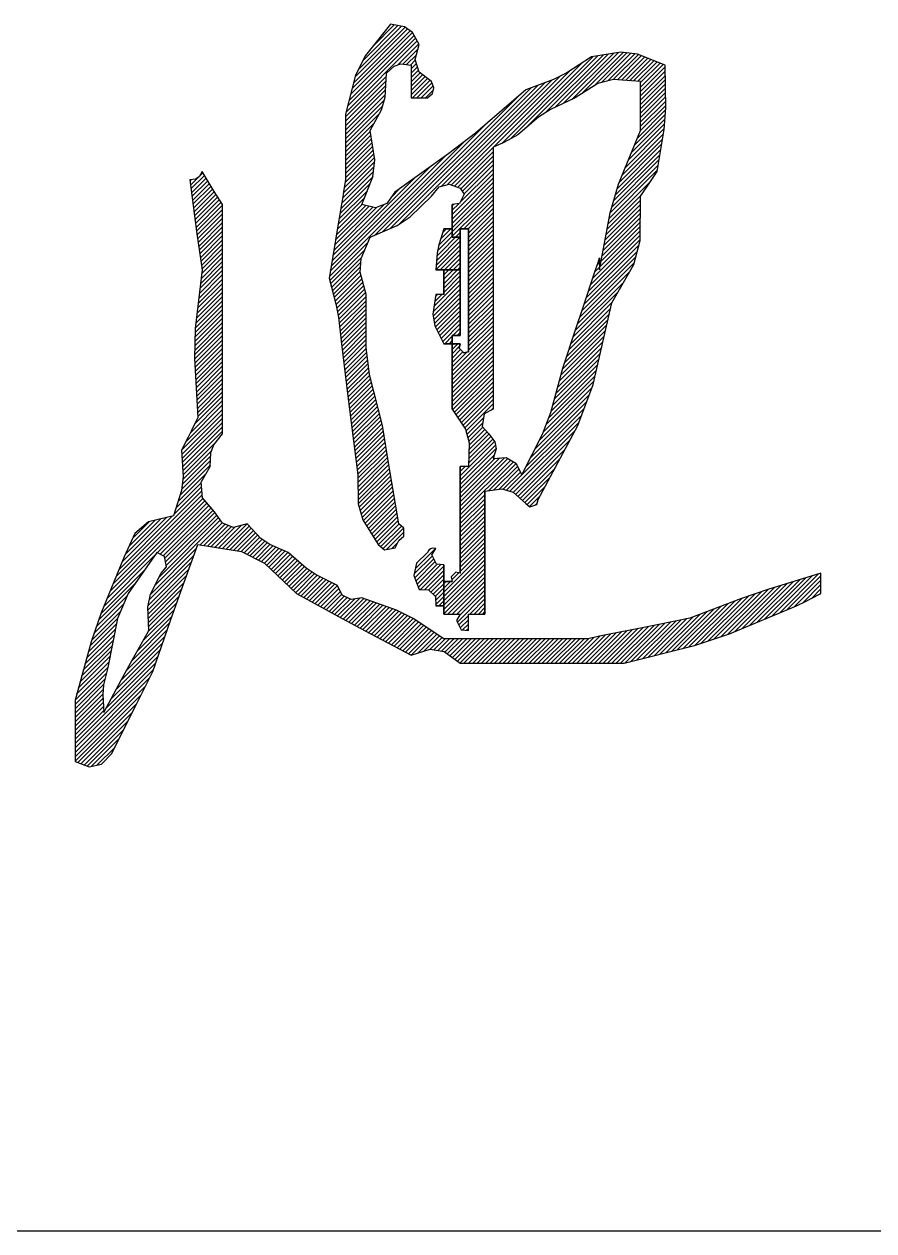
# Model space of a CAD drawing. Extents: x -14785 to 4269, y -25586 to -12228.
# Drawn here: x -13901.585 to -13898.129, y -25553.104 to -25548.194 of the extents above; entities that cross this region are included whole.
import ezdxf

# ---------------------------------------------------------------- set-up
doc = ezdxf.new("R2010")
doc.units = 0
doc.header["$LTSCALE"] = 2000
doc.header["$MEASUREMENT"] = 0
doc.layers.get('0').update_dxf_attribs({"linetype": 'CONTINUOUS'})

# ---------------------------------------------------------------- blocks, each defined once
blk = doc.blocks.new('ZYC')
h = blk.add_hatch()
h.set_pattern_fill('ANSI31', color=256, scale=0.01, style=0)
h.paths.add_polyline_path([(0.43011, 0.364093), (0.43011, 0.382765), (0.43011, 0.420108), (0.42674, 0.42542), (0.425073, 0.428087), (0.421775, 0.433444), (0.420561, 0.431369), (0.419156, 0.430432), (0.416773, 0.43011), (0.418678, 0.415427), (0.419679, 0.408091), (0.421775, 0.393434), (0.419006, 0.369579), (0.418668, 0.357391), (0.420108, 0.333419), (0.41744, 0.328084), (0.416107, 0.325417), (0.413439, 0.320082), (0.414054, 0.309347), (0.413343, 0.303662), (0.410105, 0.293408), (0.399991, 0.290918), (0.394373, 0.286237), (0.3901, 0.276738), (0.380676, 0.253935), (0.376645, 0.242177), (0.370095, 0.218389), (0.370095, 0.208387), (0.370095, 0.203385), (0.370095, 0.193383), (0.375842, 0.191199), (0.380817, 0.192305), (0.385099, 0.196717), (0.391767, 0.210054), (0.395101, 0.216722), (0.40177, 0.230059), (0.408931, 0.250792), (0.412599, 0.261129), (0.420108, 0.281739), (0.437767, 0.278859), (0.447218, 0.274133), (0.460118, 0.261734), (0.478724, 0.251609), (0.48806, 0.246608), (0.506796, 0.236727), (0.514554, 0.239101), (0.520234, 0.238155), (0.526802, 0.233393), (0.553475, 0.233393), (0.566812, 0.233393), (0.593485, 0.233393), (0.62211, 0.240615), (0.63627, 0.245335), (0.663503, 0.256732), (0.667504, 0.258733), (0.669505, 0.259733), (0.673506, 0.261734), (0.673506, 0.265068), (0.673506, 0.266735), (0.673506, 0.270069), (0.65194, 0.26343), (0.641248, 0.259755), (0.620159, 0.251731), (0.606822, 0.249064), (0.600154, 0.24773), (0.586817, 0.245063), (0.583483, 0.244396), (0.581816, 0.244062), (0.578481, 0.243396), (0.555142, 0.243396), (0.543472, 0.243396), (0.520133, 0.243396), (0.507672, 0.251585), (0.500819, 0.255011), (0.486791, 0.260067), (0.482384, 0.259302), (0.478821, 0.261083), (0.476789, 0.265068), (0.468212, 0.269419), (0.464099, 0.272162), (0.456784, 0.278405), (0.44933, 0.281676), (0.445738, 0.284191), (0.440113, 0.290074), (0.434588, 0.288683), (0.430024, 0.290394), (0.426776, 0.295076), (0.421963, 0.300651), (0.42138, 0.307062), (0.425109, 0.313414), (0.425389, 0.319104), (0.426579, 0.322279), (0.43011, 0.32675)])
h.paths.add_polyline_path([(0.403437, 0.278405), (0.406483, 0.276895), (0.407335, 0.272635), (0.405104, 0.270069), (0.400789, 0.261552), (0.399657, 0.256267), (0.400102, 0.24673), (0.39271, 0.233425), (0.389042, 0.226756), (0.381764, 0.213388), (0.381342, 0.220741), (0.38169, 0.224569), (0.383431, 0.231726), (0.387336, 0.251661), (0.391694, 0.261829)], flags=16)
h.paths.add_polyline_path([(0.588484, 0.380097), (0.597359, 0.395706), (0.599993, 0.405487), (0.600154, 0.423442), (0.602821, 0.427443), (0.604155, 0.429443), (0.606822, 0.433444), (0.609698, 0.450594), (0.610376, 0.459401), (0.610156, 0.476789), (0.598944, 0.481275), (0.592073, 0.482039), (0.580149, 0.480123), (0.570106, 0.473686), (0.564651, 0.470958), (0.553475, 0.466786), (0.532919, 0.449159), (0.522205, 0.440789), (0.500128, 0.425109), (0.49688, 0.420428), (0.492316, 0.418716), (0.486791, 0.420108), (0.491278, 0.43132), (0.492041, 0.438191), (0.490125, 0.450115), (0.494812, 0.458618), (0.496281, 0.463759), (0.496794, 0.473455), (0.499861, 0.47635), (0.502606, 0.477265), (0.506796, 0.476789), (0.506796, 0.471454), (0.506796, 0.468787), (0.506796, 0.463452), (0.509464, 0.463452), (0.510797, 0.463452), (0.513465, 0.463452), (0.515512, 0.465287), (0.516075, 0.467538), (0.515132, 0.47012), (0.510092, 0.473944), (0.508393, 0.479041), (0.510131, 0.485124), (0.507303, 0.490115), (0.504099, 0.492404), (0.498461, 0.49346), (0.488222, 0.480646), (0.484231, 0.472663), (0.480123, 0.456784), (0.480123, 0.446114), (0.480123, 0.44078), (0.480123, 0.43011), (0.479456, 0.426109), (0.479123, 0.424109), (0.478456, 0.420108), (0.476455, 0.408104), (0.475455, 0.402103), (0.473455, 0.3901), (0.476237, 0.379607), (0.477248, 0.374214), (0.478456, 0.363426), (0.481123, 0.342088), (0.482457, 0.331418), (0.485124, 0.310079), (0.485298, 0.298264), (0.487209, 0.291767), (0.49346, 0.281739), (0.496025, 0.279507), (0.500285, 0.280359), (0.501795, 0.283406), (0.503893, 0.285053), (0.503893, 0.288427), (0.501795, 0.290074), (0.499128, 0.306078), (0.497794, 0.31408), (0.495127, 0.330085), (0.489921, 0.35095), (0.488548, 0.361927), (0.488458, 0.383431), (0.486111, 0.392492), (0.486514, 0.398136), (0.490125, 0.406771), (0.501156, 0.411552), (0.506476, 0.415099), (0.515132, 0.423442), (0.518173, 0.427226), (0.52222, 0.428382), (0.526802, 0.426776), (0.528325, 0.424212), (0.526432, 0.420426), (0.523467, 0.420108), (0.523467, 0.406771), (0.526802, 0.406771), (0.526802, 0.410105), (0.528135, 0.410105), (0.528802, 0.410105), (0.530136, 0.410105), (0.530136, 0.3901), (0.530136, 0.380097), (0.530136, 0.360092), (0.528293, 0.359691), (0.5264, 0.361584), (0.526802, 0.363426), (0.523467, 0.363426), (0.523467, 0.336753), (0.528881, 0.328693), (0.530475, 0.323117), (0.530136, 0.313414), (0.528802, 0.313414), (0.526802, 0.313414), (0.526802, 0.283406), (0.526802, 0.270069), (0.524959, 0.270471), (0.523066, 0.268578), (0.523467, 0.266735), (0.520133, 0.266735), (0.520133, 0.253398), (0.522801, 0.253398), (0.524134, 0.253398), (0.526802, 0.253398), (0.525278, 0.250835), (0.527171, 0.247049), (0.530136, 0.24673), (0.530136, 0.249397), (0.530136, 0.250731), (0.530136, 0.253398), (0.532803, 0.253398), (0.534137, 0.253398), (0.536804, 0.253398), (0.536804, 0.283406), (0.536804, 0.303411), (0.543701, 0.304362), (0.54824, 0.303), (0.553475, 0.29841), (0.555117, 0.297087), (0.557957, 0.298033), (0.558476, 0.300077), (0.574642, 0.330198), (0.580858, 0.346774)])
h.paths.add_polyline_path([(0.540138, 0.37943), (0.540138, 0.400769), (0.540138, 0.443447), (0.544251, 0.445207), (0.546265, 0.446215), (0.550141, 0.448448), (0.558596, 0.455637), (0.56343, 0.458745), (0.57348, 0.463452), (0.582783, 0.469318), (0.589185, 0.470919), (0.600154, 0.47012), (0.600154, 0.462118), (0.600154, 0.458117), (0.600154, 0.450115), (0.591126, 0.428275), (0.587717, 0.416684), (0.583483, 0.393434), (0.583483, 0.395435), (0.583483, 0.396435), (0.583483, 0.398435), (0.582816, 0.396435), (0.582482, 0.395435), (0.581816, 0.393434), (0.576481, 0.37743), (0.573814, 0.369428), (0.568479, 0.353424), (0.563693, 0.335475), (0.560283, 0.326609), (0.551808, 0.310079), (0.549387, 0.31488), (0.545503, 0.317099), (0.540138, 0.316748), (0.541325, 0.320626), (0.540852, 0.323466), (0.538471, 0.32675), (0.535708, 0.32972), (0.536562, 0.33484), (0.540138, 0.336753)], flags=16)
h.paths.add_polyline_path([(0.526802, 0.393434), (0.520133, 0.393434), (0.520133, 0.383431), (0.518799, 0.383431), (0.518133, 0.383431), (0.516799, 0.383431), (0.515643, 0.375402), (0.516436, 0.370647), (0.520133, 0.363426), (0.523467, 0.363426), (0.523467, 0.366761), (0.524801, 0.366761), (0.525468, 0.366761), (0.526802, 0.366761)], flags=17)
h.paths.add_polyline_path([(0.526802, 0.406771), (0.523467, 0.406771), (0.523467, 0.410105), (0.520133, 0.410105), (0.518021, 0.403641), (0.517335, 0.400213), (0.516799, 0.393434), (0.526802, 0.393434)], flags=17)
h.paths.add_polyline_path([(0.520133, 0.273403), (0.517168, 0.273722), (0.515275, 0.277508), (0.516799, 0.280072), (0.515322, 0.280274), (0.514189, 0.279708), (0.513465, 0.278405), (0.509053, 0.274123), (0.507947, 0.269148), (0.510131, 0.263401), (0.5139, 0.263267), (0.516665, 0.260502), (0.516799, 0.256732), (0.520133, 0.256732)], flags=17)
for p, q in [((0.498461, 0.49346), (0.488222, 0.480646)), ((0.504099, 0.492404), (0.498461, 0.49346)), ((0.507303, 0.490115), (0.504099, 0.492404)), ((0.510131, 0.485124), (0.507303, 0.490115)), ((0.508393, 0.479041), (0.510131, 0.485124)), ((0.592073, 0.482039), (0.580149, 0.480123)), ((0.598944, 0.481275), (0.592073, 0.482039)), ((0.610156, 0.476789), (0.598944, 0.481275)), ((0.488222, 0.480646), (0.484231, 0.472663)), ((0.496794, 0.473455), (0.499861, 0.47635)), ((0.499861, 0.47635), (0.502606, 0.477265)), ((0.502606, 0.477265), (0.506796, 0.476789)), ((0.506796, 0.476789), (0.506796, 0.471454)), ((0.510092, 0.473944), (0.508393, 0.479041)), ((0.580149, 0.480123), (0.570106, 0.473686)), ((0.610376, 0.459401), (0.610156, 0.476789)), ((0.484231, 0.472663), (0.480123, 0.456784)), ((0.496281, 0.463759), (0.496794, 0.473455)), ((0.506796, 0.471454), (0.506796, 0.468787)), ((0.515132, 0.47012), (0.510092, 0.473944)), ((0.570106, 0.473686), (0.564651, 0.470958)), ((0.506796, 0.468787), (0.506796, 0.463452)), ((0.516075, 0.467538), (0.515132, 0.47012)), ((0.515512, 0.465287), (0.516075, 0.467538)), ((0.553475, 0.466786), (0.532919, 0.449159)), ((0.564651, 0.470958), (0.553475, 0.466786)), ((0.582783, 0.469318), (0.57348, 0.463452)), ((0.589185, 0.470919), (0.582783, 0.469318)), ((0.600154, 0.47012), (0.589185, 0.470919)), ((0.600154, 0.462118), (0.600154, 0.47012)), ((0.494812, 0.458618), (0.496281, 0.463759)), ((0.506796, 0.463452), (0.509464, 0.463452)), ((0.509464, 0.463452), (0.510797, 0.463452)), ((0.510797, 0.463452), (0.513465, 0.463452)), ((0.513465, 0.463452), (0.515512, 0.465287)), ((0.57348, 0.463452), (0.56343, 0.458745)), ((0.600154, 0.458117), (0.600154, 0.462118)), ((0.480123, 0.456784), (0.480123, 0.446114)), ((0.490125, 0.450115), (0.494812, 0.458618)), ((0.56343, 0.458745), (0.558596, 0.455637)), ((0.600154, 0.450115), (0.600154, 0.458117)), ((0.609698, 0.450594), (0.610376, 0.459401)), ((0.558596, 0.455637), (0.550141, 0.448448)), ((0.492041, 0.438191), (0.490125, 0.450115)), ((0.532919, 0.449159), (0.522205, 0.440789)), ((0.550141, 0.448448), (0.546265, 0.446215)), ((0.591126, 0.428275), (0.600154, 0.450115)), ((0.606822, 0.433444), (0.609698, 0.450594)), ((0.480123, 0.446114), (0.480123, 0.44078)), ((0.544251, 0.445207), (0.540138, 0.443447)), ((0.540138, 0.443447), (0.540138, 0.400769)), ((0.546265, 0.446215), (0.544251, 0.445207)), ((0.480123, 0.44078), (0.480123, 0.43011)), ((0.491278, 0.43132), (0.492041, 0.438191)), ((0.522205, 0.440789), (0.500128, 0.425109)), ((0.421775, 0.433444), (0.420561, 0.431369)), ((0.425073, 0.428087), (0.421775, 0.433444)), ((0.604155, 0.429443), (0.606822, 0.433444)), ((0.419156, 0.430432), (0.416773, 0.43011)), ((0.416773, 0.43011), (0.418678, 0.415427)), ((0.420561, 0.431369), (0.419156, 0.430432)), ((0.42674, 0.42542), (0.425073, 0.428087)), ((0.480123, 0.43011), (0.479456, 0.426109)), ((0.486791, 0.420108), (0.491278, 0.43132)), ((0.515132, 0.423442), (0.518173, 0.427226)), ((0.518173, 0.427226), (0.52222, 0.428382)), ((0.52222, 0.428382), (0.526802, 0.426776)), ((0.587717, 0.416684), (0.591126, 0.428275)), ((0.600154, 0.423442), (0.602821, 0.427443)), ((0.602821, 0.427443), (0.604155, 0.429443)), ((0.43011, 0.420108), (0.42674, 0.42542)), ((0.479123, 0.424109), (0.478456, 0.420108)), ((0.479456, 0.426109), (0.479123, 0.424109)), ((0.500128, 0.425109), (0.49688, 0.420428)), ((0.506476, 0.415099), (0.515132, 0.423442)), ((0.528325, 0.424212), (0.526432, 0.420426)), ((0.526802, 0.426776), (0.528325, 0.424212)), ((0.599993, 0.405487), (0.600154, 0.423442)), ((0.43011, 0.382765), (0.43011, 0.420108)), ((0.478456, 0.420108), (0.476455, 0.408104)), ((0.492316, 0.418716), (0.486791, 0.420108)), ((0.49688, 0.420428), (0.492316, 0.418716)), ((0.526432, 0.420426), (0.523467, 0.420108)), ((0.523467, 0.420108), (0.523467, 0.406771)), ((0.523467, 0.406771), (0.523467, 0.420108)), ((0.523467, 0.420108), (0.523467, 0.406771)), ((0.418678, 0.415427), (0.419679, 0.408091)), ((0.501156, 0.411552), (0.506476, 0.415099)), ((0.583483, 0.393434), (0.587717, 0.416684)), ((0.419679, 0.408091), (0.421775, 0.393434)), ((0.476455, 0.408104), (0.475455, 0.402103)), ((0.490125, 0.406771), (0.501156, 0.411552)), ((0.520133, 0.410105), (0.518021, 0.403641)), ((0.523467, 0.410105), (0.520133, 0.410105)), ((0.520133, 0.410105), (0.523467, 0.410105)), ((0.523467, 0.410105), (0.520133, 0.410105)), ((0.523467, 0.406771), (0.523467, 0.410105)), ((0.523467, 0.410105), (0.523467, 0.406771)), ((0.523467, 0.406771), (0.523467, 0.410105)), ((0.526802, 0.406771), (0.526802, 0.410105)), ((0.526802, 0.410105), (0.526802, 0.406771)), ((0.526802, 0.406771), (0.526802, 0.410105)), ((0.526802, 0.410105), (0.528135, 0.410105)), ((0.526802, 0.410105), (0.526802, 0.366761)), ((0.526802, 0.366761), (0.526802, 0.410105)), ((0.526802, 0.410105), (0.526802, 0.366761)), ((0.528135, 0.410105), (0.526802, 0.410105)), ((0.528135, 0.410105), (0.528802, 0.410105)), ((0.528802, 0.410105), (0.528135, 0.410105)), ((0.528802, 0.410105), (0.530136, 0.410105)), ((0.530136, 0.410105), (0.528802, 0.410105)), ((0.530136, 0.410105), (0.530136, 0.3901)), ((0.530136, 0.3901), (0.530136, 0.410105)), ((0.486514, 0.398136), (0.490125, 0.406771)), ((0.518021, 0.403641), (0.517335, 0.400213)), ((0.523467, 0.406771), (0.526802, 0.406771)), ((0.526802, 0.406771), (0.523467, 0.406771)), ((0.523467, 0.406771), (0.526802, 0.406771)), ((0.526802, 0.406771), (0.523467, 0.406771)), ((0.523467, 0.406771), (0.526802, 0.406771)), ((0.526802, 0.406771), (0.523467, 0.406771)), ((0.526802, 0.393434), (0.526802, 0.406771)), ((0.526802, 0.406771), (0.526802, 0.393434)), ((0.526802, 0.393434), (0.526802, 0.406771)), ((0.597359, 0.395706), (0.599993, 0.405487)), ((0.475455, 0.402103), (0.473455, 0.3901)), ((0.486111, 0.392492), (0.486514, 0.398136)), ((0.517335, 0.400213), (0.516799, 0.393434)), ((0.540138, 0.400769), (0.540138, 0.37943)), ((0.582816, 0.396435), (0.583483, 0.398435)), ((0.583483, 0.398435), (0.583483, 0.396435)), ((0.421775, 0.393434), (0.419006, 0.369579)), ((0.516799, 0.393434), (0.526802, 0.393434)), ((0.526802, 0.393434), (0.516799, 0.393434)), ((0.516799, 0.393434), (0.526802, 0.393434)), ((0.526802, 0.393434), (0.520133, 0.393434)), ((0.520133, 0.393434), (0.526802, 0.393434)), ((0.526802, 0.393434), (0.520133, 0.393434)), ((0.520133, 0.393434), (0.520133, 0.383431)), ((0.520133, 0.383431), (0.520133, 0.393434)), ((0.520133, 0.393434), (0.520133, 0.383431)), ((0.526802, 0.366761), (0.526802, 0.393434)), ((0.526802, 0.393434), (0.526802, 0.366761)), ((0.526802, 0.366761), (0.526802, 0.393434)), ((0.576481, 0.37743), (0.581816, 0.393434)), ((0.581816, 0.393434), (0.582482, 0.395435)), ((0.582482, 0.395435), (0.582816, 0.396435)), ((0.583483, 0.396435), (0.583483, 0.395435)), ((0.583483, 0.395435), (0.583483, 0.393434)), ((0.588484, 0.380097), (0.597359, 0.395706)), ((0.473455, 0.3901), (0.476237, 0.379607)), ((0.488458, 0.383431), (0.486111, 0.392492)), ((0.530136, 0.3901), (0.530136, 0.380097)), ((0.530136, 0.380097), (0.530136, 0.3901)), ((0.488548, 0.361927), (0.488458, 0.383431)), ((0.516799, 0.383431), (0.515643, 0.375402)), ((0.518133, 0.383431), (0.516799, 0.383431)), ((0.518799, 0.383431), (0.518133, 0.383431)), ((0.520133, 0.383431), (0.518799, 0.383431)), ((0.43011, 0.364093), (0.43011, 0.382765)), ((0.476237, 0.379607), (0.477248, 0.374214)), ((0.530136, 0.380097), (0.530136, 0.360092)), ((0.530136, 0.360092), (0.530136, 0.380097)), ((0.540138, 0.37943), (0.540138, 0.336753)), ((0.580858, 0.346774), (0.588484, 0.380097)), ((0.477248, 0.374214), (0.478456, 0.363426)), ((0.515643, 0.375402), (0.516436, 0.370647)), ((0.573814, 0.369428), (0.576481, 0.37743)), ((0.419006, 0.369579), (0.418668, 0.357391)), ((0.516436, 0.370647), (0.520133, 0.363426)), ((0.568479, 0.353424), (0.573814, 0.369428)), ((0.43011, 0.32675), (0.43011, 0.364093)), ((0.478456, 0.363426), (0.481123, 0.342088)), ((0.520133, 0.363426), (0.523467, 0.363426)), ((0.523467, 0.363426), (0.520133, 0.363426)), ((0.520133, 0.363426), (0.523467, 0.363426)), ((0.523467, 0.363426), (0.523467, 0.366761)), ((0.523467, 0.366761), (0.523467, 0.363426)), ((0.523467, 0.363426), (0.523467, 0.366761)), ((0.523467, 0.366761), (0.524801, 0.366761)), ((0.524801, 0.366761), (0.523467, 0.366761)), ((0.523467, 0.366761), (0.523467, 0.363426)), ((0.523467, 0.363426), (0.523467, 0.366761)), ((0.523467, 0.366761), (0.523467, 0.363426)), ((0.526802, 0.363426), (0.523467, 0.363426)), ((0.523467, 0.363426), (0.526802, 0.363426)), ((0.526802, 0.363426), (0.523467, 0.363426)), ((0.523467, 0.363426), (0.523467, 0.336753)), ((0.523467, 0.336753), (0.523467, 0.363426)), ((0.523467, 0.363426), (0.523467, 0.336753)), ((0.523467, 0.363426), (0.526802, 0.363426)), ((0.526802, 0.363426), (0.523467, 0.363426)), ((0.523467, 0.363426), (0.526802, 0.363426)), ((0.524801, 0.366761), (0.525468, 0.366761)), ((0.525468, 0.366761), (0.524801, 0.366761)), ((0.525468, 0.366761), (0.526802, 0.366761)), ((0.526802, 0.366761), (0.525468, 0.366761)), ((0.5264, 0.361584), (0.526802, 0.363426)), ((0.526802, 0.363426), (0.5264, 0.361584)), ((0.489921, 0.35095), (0.488548, 0.361927)), ((0.528293, 0.359691), (0.5264, 0.361584)), ((0.5264, 0.361584), (0.528293, 0.359691)), ((0.530136, 0.360092), (0.528293, 0.359691)), ((0.528293, 0.359691), (0.530136, 0.360092)), ((0.418668, 0.357391), (0.420108, 0.333419)), ((0.495127, 0.330085), (0.489921, 0.35095)), ((0.563693, 0.335475), (0.568479, 0.353424)), ((0.574642, 0.330198), (0.580858, 0.346774)), ((0.481123, 0.342088), (0.482457, 0.331418)), ((0.523467, 0.336753), (0.528881, 0.328693)), ((0.536562, 0.33484), (0.535708, 0.32972)), ((0.540138, 0.336753), (0.536562, 0.33484)), ((0.560283, 0.326609), (0.563693, 0.335475)), ((0.420108, 0.333419), (0.41744, 0.328084)), ((0.482457, 0.331418), (0.485124, 0.310079)), ((0.497794, 0.31408), (0.495127, 0.330085)), ((0.535708, 0.32972), (0.538471, 0.32675)), ((0.558476, 0.300077), (0.574642, 0.330198)), ((0.416107, 0.325417), (0.413439, 0.320082)), ((0.41744, 0.328084), (0.416107, 0.325417)), ((0.426579, 0.322279), (0.43011, 0.32675)), ((0.528881, 0.328693), (0.530475, 0.323117)), ((0.538471, 0.32675), (0.540852, 0.323466)), ((0.551808, 0.310079), (0.560283, 0.326609)), ((0.413439, 0.320082), (0.414054, 0.309347)), ((0.425389, 0.319104), (0.426579, 0.322279)), ((0.530475, 0.323117), (0.530136, 0.313414)), ((0.541325, 0.320626), (0.540138, 0.316748)), ((0.540852, 0.323466), (0.541325, 0.320626)), ((0.425109, 0.313414), (0.425389, 0.319104)), ((0.540138, 0.316748), (0.545503, 0.317099)), ((0.545503, 0.317099), (0.549387, 0.31488)), ((0.549387, 0.31488), (0.551808, 0.310079)), ((0.414054, 0.309347), (0.413343, 0.303662)), ((0.42138, 0.307062), (0.425109, 0.313414)), ((0.485124, 0.310079), (0.485298, 0.298264)), ((0.499128, 0.306078), (0.497794, 0.31408)), ((0.528135, 0.313414), (0.526802, 0.313414)), ((0.526802, 0.313414), (0.526802, 0.283406)), ((0.526802, 0.283406), (0.526802, 0.313414)), ((0.526802, 0.313414), (0.526802, 0.283406)), ((0.528802, 0.313414), (0.528135, 0.313414)), ((0.530136, 0.313414), (0.528802, 0.313414)), ((0.421963, 0.300651), (0.42138, 0.307062)), ((0.501795, 0.290074), (0.499128, 0.306078)), ((0.413343, 0.303662), (0.410105, 0.293408)), ((0.426776, 0.295076), (0.421963, 0.300651)), ((0.536804, 0.303411), (0.543701, 0.304362)), ((0.536804, 0.283406), (0.536804, 0.303411)), ((0.536804, 0.303411), (0.536804, 0.283406)), ((0.536804, 0.283406), (0.536804, 0.303411)), ((0.543701, 0.304362), (0.54824, 0.303)), ((0.54824, 0.303), (0.553475, 0.29841)), ((0.557957, 0.298033), (0.558476, 0.300077)), ((0.430024, 0.290394), (0.426776, 0.295076)), ((0.485298, 0.298264), (0.487209, 0.291767)), ((0.553475, 0.29841), (0.555117, 0.297087)), ((0.555117, 0.297087), (0.557957, 0.298033)), ((0.399991, 0.290918), (0.394373, 0.286237)), ((0.410105, 0.293408), (0.399991, 0.290918)), ((0.434588, 0.288683), (0.430024, 0.290394)), ((0.440113, 0.290074), (0.434588, 0.288683)), ((0.445738, 0.284191), (0.440113, 0.290074)), ((0.487209, 0.291767), (0.49346, 0.281739)), ((0.503893, 0.288427), (0.501795, 0.290074)), ((0.394373, 0.286237), (0.3901, 0.276738)), ((0.501795, 0.283406), (0.503893, 0.285053)), ((0.503893, 0.285053), (0.503893, 0.288427)), ((0.412599, 0.261129), (0.420108, 0.281739)), ((0.420108, 0.281739), (0.437767, 0.278859)), ((0.44933, 0.281676), (0.445738, 0.284191)), ((0.456784, 0.278405), (0.44933, 0.281676)), ((0.49346, 0.281739), (0.496025, 0.279507)), ((0.496025, 0.279507), (0.500285, 0.280359)), ((0.500285, 0.280359), (0.501795, 0.283406)), ((0.515322, 0.280274), (0.514189, 0.279708)), ((0.515275, 0.277508), (0.516799, 0.280072)), ((0.516799, 0.280072), (0.515322, 0.280274)), ((0.526802, 0.283406), (0.526802, 0.270069)), ((0.526802, 0.270069), (0.526802, 0.283406)), ((0.526802, 0.283406), (0.526802, 0.270069)), ((0.536804, 0.253398), (0.536804, 0.283406)), ((0.536804, 0.283406), (0.536804, 0.253398)), ((0.536804, 0.253398), (0.536804, 0.283406)), ((0.3901, 0.276738), (0.380676, 0.253935)), ((0.403437, 0.278405), (0.391694, 0.261829)), ((0.406483, 0.276895), (0.403437, 0.278405)), ((0.407335, 0.272635), (0.406483, 0.276895)), ((0.437767, 0.278859), (0.447218, 0.274133)), ((0.464099, 0.272162), (0.456784, 0.278405)), ((0.513465, 0.278405), (0.509053, 0.274123)), ((0.514189, 0.279708), (0.513465, 0.278405)), ((0.517168, 0.273722), (0.515275, 0.277508)), ((0.400789, 0.261552), (0.405104, 0.270069)), ((0.405104, 0.270069), (0.407335, 0.272635)), ((0.447218, 0.274133), (0.460118, 0.261734)), ((0.468212, 0.269419), (0.464099, 0.272162)), ((0.509053, 0.274123), (0.507947, 0.269148)), ((0.520133, 0.273403), (0.517168, 0.273722)), ((0.520133, 0.256732), (0.520133, 0.273403)), ((0.520133, 0.273403), (0.520133, 0.256732)), ((0.520133, 0.256732), (0.520133, 0.273403)), ((0.524959, 0.270471), (0.523066, 0.268578)), ((0.526802, 0.270069), (0.524959, 0.270471)), ((0.673506, 0.270069), (0.65194, 0.26343)), ((0.673506, 0.266735), (0.673506, 0.270069)), ((0.476789, 0.265068), (0.468212, 0.269419)), ((0.507947, 0.269148), (0.510131, 0.263401)), ((0.523467, 0.266735), (0.520133, 0.266735)), ((0.520133, 0.266735), (0.523467, 0.266735)), ((0.523467, 0.266735), (0.520133, 0.266735)), ((0.520133, 0.266735), (0.520133, 0.253398)), ((0.520133, 0.253398), (0.520133, 0.266735)), ((0.520133, 0.266735), (0.520133, 0.253398)), ((0.523066, 0.268578), (0.523467, 0.266735)), ((0.673506, 0.265068), (0.673506, 0.266735)), ((0.391694, 0.261829), (0.387336, 0.251661)), ((0.399657, 0.256267), (0.400789, 0.261552)), ((0.408931, 0.250792), (0.412599, 0.261129)), ((0.460118, 0.261734), (0.478724, 0.251609)), ((0.478821, 0.261083), (0.476789, 0.265068)), ((0.482384, 0.259302), (0.478821, 0.261083)), ((0.510131, 0.263401), (0.5139, 0.263267)), ((0.5139, 0.263267), (0.516665, 0.260502)), ((0.516665, 0.260502), (0.516799, 0.256732)), ((0.65194, 0.26343), (0.641248, 0.259755)), ((0.669505, 0.259733), (0.673506, 0.261734)), ((0.673506, 0.261734), (0.673506, 0.265068)), ((0.400102, 0.24673), (0.399657, 0.256267)), ((0.486791, 0.260067), (0.482384, 0.259302)), ((0.500819, 0.255011), (0.486791, 0.260067)), ((0.516799, 0.256732), (0.520133, 0.256732)), ((0.520133, 0.256732), (0.516799, 0.256732)), ((0.516799, 0.256732), (0.520133, 0.256732)), ((0.641248, 0.259755), (0.620159, 0.251731)), ((0.63627, 0.245335), (0.663503, 0.256732)), ((0.663503, 0.256732), (0.667504, 0.258733)), ((0.667504, 0.258733), (0.669505, 0.259733)), ((0.380676, 0.253935), (0.376645, 0.242177)), ((0.387336, 0.251661), (0.383431, 0.231726)), ((0.40177, 0.230059), (0.408931, 0.250792)), ((0.478724, 0.251609), (0.48806, 0.246608)), ((0.507672, 0.251585), (0.500819, 0.255011)), ((0.520133, 0.243396), (0.507672, 0.251585)), ((0.520133, 0.253398), (0.522801, 0.253398)), ((0.522801, 0.253398), (0.524134, 0.253398)), ((0.524134, 0.253398), (0.526802, 0.253398)), ((0.526802, 0.253398), (0.525278, 0.250835)), ((0.525278, 0.250835), (0.527171, 0.247049)), ((0.530136, 0.250731), (0.530136, 0.253398)), ((0.530136, 0.253398), (0.532803, 0.253398)), ((0.530136, 0.249397), (0.530136, 0.250731)), ((0.532803, 0.253398), (0.534137, 0.253398)), ((0.534137, 0.253398), (0.536804, 0.253398)), ((0.620159, 0.251731), (0.606822, 0.249064)), ((0.39271, 0.233425), (0.400102, 0.24673)), ((0.48806, 0.246608), (0.506796, 0.236727)), ((0.527171, 0.247049), (0.530136, 0.24673)), ((0.530136, 0.24673), (0.530136, 0.249397)), ((0.600154, 0.24773), (0.586817, 0.245063)), ((0.606822, 0.249064), (0.600154, 0.24773)), ((0.376645, 0.242177), (0.370095, 0.218389)), ((0.543472, 0.243396), (0.520133, 0.243396)), ((0.555142, 0.243396), (0.543472, 0.243396)), ((0.578481, 0.243396), (0.555142, 0.243396)), ((0.581816, 0.244062), (0.578481, 0.243396)), ((0.583483, 0.244396), (0.581816, 0.244062)), ((0.586817, 0.245063), (0.583483, 0.244396)), ((0.593485, 0.233393), (0.62211, 0.240615)), ((0.62211, 0.240615), (0.63627, 0.245335)), ((0.506796, 0.236727), (0.514554, 0.239101)), ((0.514554, 0.239101), (0.520234, 0.238155)), ((0.520234, 0.238155), (0.526802, 0.233393)), ((0.383431, 0.231726), (0.38169, 0.224569)), ((0.389042, 0.226756), (0.39271, 0.233425)), ((0.526802, 0.233393), (0.553475, 0.233393)), ((0.553475, 0.233393), (0.566812, 0.233393)), ((0.566812, 0.233393), (0.593485, 0.233393)), ((0.381764, 0.213388), (0.389042, 0.226756)), ((0.395101, 0.216722), (0.40177, 0.230059)), ((0.38169, 0.224569), (0.381342, 0.220741)), ((0.370095, 0.218389), (0.370095, 0.208387)), ((0.381342, 0.220741), (0.381764, 0.213388)), ((0.391767, 0.210054), (0.395101, 0.216722)), ((0.370095, 0.208387), (0.370095, 0.203385)), ((0.385099, 0.196717), (0.391767, 0.210054)), ((0.370095, 0.203385), (0.370095, 0.193383)), ((0.380817, 0.192305), (0.385099, 0.196717)), ((0.370095, 0.193383), (0.375842, 0.191199)), ((0.375842, 0.191199), (0.380817, 0.192305))]:
    blk.add_line(p, q)

msp = doc.modelspace()

# ---------------------------------------------------------------- linework, layer by layer
msp.add_line((-13923.4814, -25553.1039), (-13868.4814, -25553.1039))

# ---------------------------------------------------------------- block references
at = {"xscale": 10, "yscale": 10, "zscale": 10}
msp.add_blockref('ZYC', (-13905.0788, -25553.1284), dxfattribs=at)

doc.saveas('drawing.dxf')
